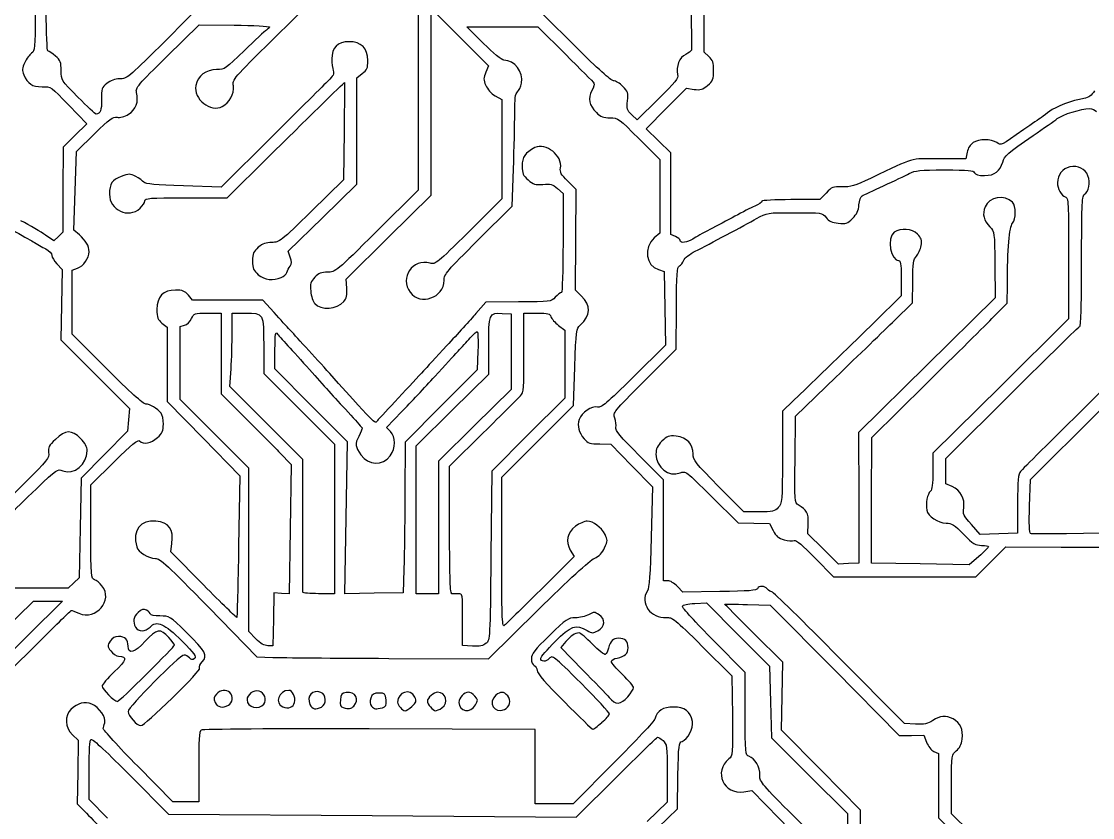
# Model space of a CAD drawing. Header units: millimetres. Extents: x 0.4 to 40.2, y 255.9 to 285.8.
# Drawn here: x 14.99 to 30.63, y 266.22 to 277.84 of the extents above; entities that cross this region are included whole.
import ezdxf

# ---------------------------------------------------------------- set-up
doc = ezdxf.new("R2010")
doc.units = ezdxf.units.MM
doc.layers.add('Layer_1', color=7, linetype='CONTINUOUS')

msp = doc.modelspace()

# ---------------------------------------------------------------- linework, layer by layer
at = {"layer": 'Layer_1', "color": 7}
for points in [[(25.024753, 277.329437), (24.956893, 277.393187), (24.956192, 277.938107), (24.955492, 278.483027), (25.919751, 279.433862), (26.88401, 280.384697), (26.88401, 280.580666)], [(18.661858, 277.585204), (19.255475, 278.170905), (20.016155, 278.170905), (20.776836, 278.170905), (20.776836, 276.773429), (20.776836, 275.375953), (20.174578, 274.778397)], [(17.709276, 278.086722), (17.821477, 277.953658), (17.650216, 277.953002), (17.478954, 277.952345), (17.003947, 277.478142)], [(19.736403, 273.94585), (19.725743, 274.077293), (20.346296, 274.691392), (20.966849, 275.305491), (20.966849, 276.66741), (20.966849, 278.029279), (21.386552, 277.612311), (21.806255, 277.195343), (21.766195, 277.099463)], [(23.08532, 277.465166), (22.594857, 277.953645), (22.41764, 277.953645), (22.240424, 277.953645), (22.350005, 278.067686)], [(17.114132, 277.335695), (17.581016, 277.792377), (18.093192, 277.787677)], [(21.734248, 277.519303), (21.487622, 277.763593), (22.00793, 277.763593), (22.528237, 277.763593), (22.928333, 277.363229)], [(18.91147, 274.399879), (18.87944, 274.484749), (19.380271, 274.975658), (19.881102, 275.466567), (19.881102, 276.243538), (19.881102, 277.020509), (19.962532, 277.080709)], [(24.536178, 274.701473), (24.468318, 274.732393), (24.468318, 275.328671), (24.468318, 275.924948), (24.287401, 276.099739), (24.106483, 276.274531), (24.401081, 276.570046), (24.69568, 276.865562), (24.807156, 276.850282)], [(21.901968, 276.756482), (21.998298, 276.699642), (21.998298, 275.975957), (21.998298, 275.252273), (21.516251, 274.770784)], [(15.678216, 276.617763), (15.940403, 276.345005), (15.766431, 276.174424), (15.592459, 276.003845), (15.591978, 275.384117), (15.591496, 274.764389), (15.525046, 274.701369), (15.458596, 274.638349), (15.338271, 274.721139)], [(24.280557, 276.702749), (23.978122, 276.403336), (23.899272, 276.477756)], [(19.6962, 276.239143), (19.6877, 275.528968), (19.22198, 275.071957)], [(15.831809, 274.724758), (15.750919, 274.793708), (15.770569, 275.368135), (15.790219, 275.94256), (16.051385, 276.199151)], [(18.635115, 276.151915), (17.900179, 275.422404), (17.35026, 275.440414)], [(24.003764, 276.12848), (24.305492, 275.823386), (24.305492, 275.287248), (24.305492, 274.751108), (24.226682, 274.680888)], [(32.664583, 276.215169), (32.744863, 276.148589), (32.745963, 274.58822), (32.747063, 273.027851), (31.74395, 272.036751), (30.740837, 271.04565), (30.742037, 270.706359), (30.743237, 270.367068), (30.246328, 270.359668)], [(28.795926, 275.931774), (28.778066, 275.836564), (28.384601, 275.836564)], [(17.388248, 275.266384), (17.989721, 275.266384), (18.589339, 275.860534)], [(21.655154, 274.650711), (22.153452, 275.144265), (22.170882, 275.684709)], [(23.160925, 273.836571), (23.077705, 273.919791), (23.082205, 274.65418), (23.086705, 275.388569), (22.96472, 275.508096)], [(22.812178, 275.402489), (22.893998, 275.329449), (22.893998, 274.605788)], [(26.734601, 275.336075), (26.643431, 275.239405), (26.220887, 275.239405)], [(30.276985, 274.379777), (30.276985, 273.496627), (29.286255, 272.517721), (28.295525, 271.538816), (28.295525, 271.275275)], [(29.706952, 270.763966), (29.720522, 271.154276), (30.700609, 272.125897), (31.680696, 273.097518), (31.700656, 274.428828)], [(15.503739, 274.300036), (15.577899, 274.221426), (15.569799, 273.705703), (15.561699, 273.189981), (16.062603, 272.689843), (16.563507, 272.189706), (16.549897, 272.024833), (16.536287, 271.859959), (16.196766, 271.517015), (15.857246, 271.17407), (15.842846, 270.445134), (15.828446, 269.716197), (15.748246, 269.641277), (15.668036, 269.566357), (14.931252, 269.565947), (14.194468, 269.565536), (13.238387, 268.61598), (12.282307, 267.666426), (12.109371, 267.666426)], [(16.236709, 272.764791), (15.72817, 273.276007), (15.72817, 273.743383), (15.72817, 274.210758), (15.80421, 274.237268)], [(24.286562, 274.217136), (24.373352, 274.192266), (24.380752, 273.653271), (24.388152, 273.114278), (23.924562, 272.654202)], [(29.200233, 274.288957), (29.204833, 273.806742), (28.207962, 272.822993), (27.211091, 271.839243), (27.211399, 270.886087), (27.211707, 269.932929), (27.063974, 269.924829), (26.916242, 269.916729), (26.692116, 270.138458), (26.467989, 270.360187), (26.473989, 270.509516)], [(27.83411, 274.088589), (27.83411, 273.833531), (27.447318, 273.454935)], [(27.733106, 273.474735), (27.998543, 273.732923), (28.001043, 274.045071)], [(29.182222, 273.526835), (29.381257, 273.727835), (29.382257, 273.988271)], [(18.674206, 273.591767), (18.512344, 273.773521), (17.99879, 273.773521), (17.485237, 273.773521), (17.423037, 273.845901)], [(22.242559, 273.745785), (21.767552, 273.744185), (21.621192, 273.575632)], [(17.702696, 273.583535), (17.899645, 273.583535), (17.899725, 272.993168), (17.899804, 272.402802), (18.245802, 272.059192)], [(18.062379, 273.305307), (18.062522, 273.583525), (18.256319, 273.583525)], [(22.324006, 273.0051), (22.324006, 273.583563), (22.51218, 273.583563)], [(24.083924, 272.592864), (24.546504, 273.054301), (24.549004, 273.650851)], [(17.037834, 273.437419), (17.112474, 273.377899), (17.112474, 272.835629), (17.112474, 272.293359), (17.644055, 271.750917), (18.175635, 271.208475), (18.156795, 270.17703)], [(22.007374, 273.578476), (22.136814, 273.569976), (22.136506, 273.019618), (22.136198, 272.46926), (21.605767, 271.944894), (21.075335, 271.420527), (21.075335, 270.452719), (21.075335, 269.48491), (20.912476, 269.48491), (20.749616, 269.48491), (20.749889, 270.563836)], [(18.407301, 268.827807), (18.306791, 268.93074), (18.306791, 270.124182), (18.306791, 271.317618), (17.80464, 271.819218), (17.302489, 272.320819), (17.302489, 272.854232), (17.302489, 273.387645), (17.368049, 273.404105)], [(22.827992, 273.403896), (22.921162, 273.332836), (22.921162, 272.835858), (22.921162, 272.338879), (22.386674, 271.807715), (21.852186, 271.27655), (21.840326, 270.042908)], [(31.503074, 273.352706), (31.483944, 273.162526), (30.550303, 272.23983)], [(18.523095, 273.094678), (18.52397, 272.700832), (19.039693, 272.185645), (19.555415, 271.670459), (19.555415, 270.577673), (19.555415, 269.484888), (19.324697, 269.484888)], [(19.727449, 270.591886), (19.745499, 271.700307), (19.216147, 272.23401), (18.686795, 272.767712), (18.687671, 273.046688)], [(21.651083, 273.033877), (21.641183, 272.755658), (21.114014, 272.227732), (20.586846, 271.699804), (20.584146, 270.938425)], [(20.749889, 270.563836), (20.750094, 271.642782), (21.279187, 272.167827), (21.808278, 272.69287), (21.808278, 273.092303)], [(19.093949, 270.484686), (19.095249, 271.443768), (18.562984, 271.977567), (18.030719, 272.511365), (18.046479, 272.769227)], [(21.998323, 270.087133), (21.998323, 271.184604), (22.523544, 271.70798), (23.048765, 272.231356), (23.067035, 272.792089)], [(26.282831, 271.443381), (26.289331, 272.077182), (26.878499, 272.646865)], [(28.965109, 270.027929), (28.824827, 269.905784), (28.110884, 269.919354), (27.396941, 269.932924), (27.399041, 270.849615), (27.401141, 271.766308), (28.192164, 272.546071)], [(28.578734, 271.048307), (28.485534, 271.087247), (28.485534, 271.274192), (28.485534, 271.461135), (29.450312, 272.420631)], [(26.253013, 272.299474), (26.09694, 272.149731), (26.09694, 271.47734)], [(20.373645, 271.854507), (20.316445, 271.911707), (20.540422, 272.14368)], [(21.23827, 270.415697), (21.23827, 271.346469), (21.729751, 271.833934)], [(23.429238, 271.671432), (23.591648, 271.669932), (23.895504, 271.357784), (24.199359, 271.045636), (24.181129, 270.312767)], [(15.999347, 270.390012), (15.999347, 271.07424), (16.339388, 271.410735)], [(18.758385, 271.542669), (18.924971, 271.369757), (18.910401, 270.425545), (18.895831, 269.481333), (18.784529, 269.489433), (18.673227, 269.497533), (18.665727, 269.111241), (18.658227, 268.72495), (18.583047, 268.72495)], [(24.422526, 269.674961), (24.359746, 269.674961), (24.359746, 270.410283), (24.359746, 271.145604), (24.005359, 271.50229)], [(15.027545, 271.096921), (14.661156, 270.733487), (14.44572, 270.733487)], [(25.756174, 270.679305), (25.533447, 270.679305), (25.163866, 271.052525)], [(25.066791, 270.899905), (25.450585, 270.517802), (25.679853, 270.513902), (25.90912, 270.510002), (25.96233, 270.405695)], [(29.531552, 270.794952), (29.530552, 270.36712), (29.259129, 270.35932), (28.987706, 270.35152), (28.858602, 270.495087)], [(20.570576, 269.837755), (20.559716, 269.498464), (20.13457, 269.490964), (19.709425, 269.483464), (19.727449, 270.591886)], [(17.64487, 269.611957), (17.16655, 270.094533), (17.18315, 270.219689)], [(29.13987, 269.949241), (29.35934, 270.169301), (30.169702, 270.165101)], [(23.000332, 270.120546), (23.055492, 270.027066), (22.562927, 269.538259)], [(26.577004, 270.003239), (26.843373, 269.729828), (27.881895, 269.729521), (28.920417, 269.729213), (29.13987, 269.949241)], [(25.1835, 269.515761), (24.644345, 269.508961), (24.564825, 269.591961)], [(13.084036, 265.01411), (13.100836, 266.349881), (13.668065, 266.917823), (14.235294, 267.485765), (14.235294, 267.978432), (14.235294, 268.4711), (14.698315, 268.923729), (15.161336, 269.376359), (15.373597, 269.376359), (15.585857, 269.376359), (15.087007, 268.882321), (14.588157, 268.388282), (14.588157, 267.783017)], [(17.721451, 269.282304), (18.422785, 268.56401), (18.656571, 268.55501)], [(20.347871, 268.54044), (21.805383, 268.53484), (22.526461, 269.245096)], [(24.818102, 269.343726), (24.987147, 269.351826), (25.446973, 268.889368), (25.906801, 268.42691), (25.922371, 267.904088), (25.937941, 267.381267), (26.49244, 266.826923), (27.046939, 266.272579), (27.046939, 264.879393)], [(25.58793, 269.327573), (25.920471, 269.319573), (26.862158, 268.367309), (27.803843, 267.415043), (27.983061, 267.415962), (28.162278, 267.416881), (28.203228, 267.314549)], [(21.570772, 268.719509), (21.42827, 268.727709), (21.42827, 269.10824)], [(27.467141, 262.291225), (27.480741, 263.036979), (27.352052, 263.167648), (27.223362, 263.298317), (27.231762, 264.810505), (27.240162, 266.322691), (26.661788, 266.908019), (26.083412, 267.493347), (26.092812, 267.987972), (26.102212, 268.482599), (25.678837, 268.905973)], [(14.845761, 267.101444), (14.777901, 267.160444), (14.777901, 267.741089), (14.777901, 268.321735), (15.242107, 268.78121)], [(22.935439, 268.785522), (22.861309, 268.696872), (23.178448, 268.37487)], [(25.554048, 267.73073), (25.554048, 268.334378), (25.090454, 268.801375)], [(24.928134, 268.713853), (25.361506, 268.283528), (25.367506, 267.700345)], [(28.0413, 267.579552), (27.882073, 267.587752), (26.928425, 268.549902)], [(23.631268, 267.00814), (23.043781, 266.417773), (22.765331, 266.417773), (22.486881, 266.417773), (22.486881, 266.96028), (22.486881, 267.502856), (20.064343, 267.509956)], [(15.730068, 267.424276), (15.813398, 267.344646), (15.806998, 266.879917), (15.800598, 266.41519), (15.934055, 266.277499)], [(28.310559, 267.181969), (28.376949, 267.151719), (28.376949, 266.682509), (28.376949, 266.213298), (28.71624, 265.874821)], [(16.242659, 266.207145), (15.972511, 266.477672), (15.972511, 266.907522)], [(17.573945, 266.957266), (17.573945, 266.444866), (17.38398, 266.444866), (17.194038, 266.444866), (16.68504, 266.963903)], [(24.414066, 266.862713), (24.414066, 266.441258), (24.122276, 266.158322)], [(16.582734, 266.819358), (17.131212, 266.263178), (20.109283, 266.243328), (23.087354, 266.223478), (23.670243, 266.802381)], [(24.282236, 266.068684), (24.563314, 266.34272), (24.572314, 266.826974)], [(29.782214, 265.107392), (29.571263, 265.31715), (29.571263, 265.528148), (29.571263, 265.739144), (29.337888, 265.739144), (29.104512, 265.739144), (28.835737, 266.005304), (28.566961, 266.271462), (28.566961, 266.703224)], [(25.536396, 266.592093), (25.650194, 266.609153), (26.050028, 266.199635), (26.449863, 265.790119), (26.449863, 265.056805), (26.449863, 264.323491), (26.368433, 264.242061)], [(26.612635, 265.091239), (26.612635, 265.878298), (26.185893, 266.311823)]]:
    msp.add_lwpolyline(points, dxfattribs=at)
for points in [[(18.778224, 274.102531)], [(19.093326, 269.505248)], [(18.407361, 268.827881)], [(21.570786, 268.719547)], [(16.81654, 268.314098)], [(17.189975, 267.963093)], [(23.839028, 267.981055)], [(18.01, 267.857255)], [(18.526076, 267.872442)], [(18.974409, 267.897725)], [(19.367134, 267.8301)], [(19.838457, 267.844658)], [(20.255796, 267.819491)], [(20.686122, 267.839531)], [(21.123647, 267.817108)], [(21.616516, 267.861217)], [(22.038856, 267.792095)], [(23.458309, 267.603045)]]:
    msp.add_lwpolyline(points, close=True, dxfattribs=at)
for points in [[(15.372567, 277.410802), (15.358937, 277.410802), (15.348217, 277.67022), (15.348217, 277.999764)], [(24.766815, 277.997922), (24.767915, 277.697442), (24.768315, 277.439308), (24.767734, 277.424291)], [(15.185311, 277.948944), (15.185311, 277.452848), (15.181511, 277.411294), (15.133391, 277.377574)], [(18.093192, 277.787677), (18.374889, 277.785077), (18.605368, 277.773117), (18.605368, 277.761117)], [(18.564448, 277.716407), (18.541938, 277.703807), (18.396264, 277.568844), (18.240726, 277.416482)], [(18.605368, 277.761117), (18.605368, 277.749117), (18.586958, 277.728997), (18.564448, 277.716407)], [(18.080371, 276.899836), (18.068391, 276.998246), (18.075671, 277.006881), (18.661858, 277.585204)], [(19.768989, 277.546437), (19.604009, 277.546437), (19.515331, 277.457357), (19.517596, 277.293893)], [(20.043962, 277.270738), (20.043962, 277.448877), (19.946662, 277.546437), (19.768989, 277.546437)], [(22.029031, 277.275013), (22.002541, 277.275013), (21.869893, 277.384944), (21.734248, 277.519303)], [(15.133391, 277.377574), (15.104831, 277.357574), (15.060241, 277.296684), (15.034291, 277.242265)], [(15.48114, 277.336902), (15.43482, 277.377552), (15.38596, 277.410802), (15.372567, 277.410802)], [(15.56536, 277.124229), (15.56536, 277.245466), (15.55472, 277.272337), (15.48114, 277.336902)], [(17.003947, 277.478142), (16.549232, 277.024198), (16.524301, 277.003892), (16.420366, 277.00282)], [(16.665709, 276.80546), (16.648739, 276.87307), (16.684929, 276.915875), (17.114132, 277.335695)], [(18.240726, 277.416482), (17.966859, 277.148208), (17.954073, 277.139459), (17.835868, 277.139459)], [(22.928333, 277.363229), (23.148386, 277.143029), (23.336477, 276.953777), (23.346313, 276.94267)], [(23.630496, 276.976587), (23.595906, 276.976587), (23.395764, 277.155947), (23.08532, 277.465166)], [(24.686024, 277.361271), (24.596914, 277.321821), (24.538923, 277.17775), (24.567052, 277.065673)], [(24.767734, 277.424291), (24.767209, 277.409271), (24.730404, 277.380911), (24.686024, 277.361271)], [(15.034291, 277.242265), (14.994431, 277.158685), (14.992341, 277.130678), (15.020831, 277.061906)], [(19.517596, 277.293893), (19.518471, 277.231253), (19.528196, 277.154617), (19.539226, 277.123591)], [(19.962532, 277.080709), (20.033272, 277.133009), (20.043962, 277.157959), (20.043962, 277.270738)], [(22.286432, 276.94279), (22.317372, 277.107746), (22.187782, 277.275013), (22.029031, 277.275013)], [(25.092613, 277.123544), (25.092613, 277.240069), (25.080383, 277.277178), (25.024753, 277.329437)], [(15.020831, 277.061906), (15.075291, 276.930425), (15.143075, 276.886307), (15.287198, 276.888532)], [(15.811063, 276.736696), (15.566032, 276.984778), (15.56536, 276.985839), (15.56536, 277.124229)], [(17.835868, 277.139459), (17.681922, 277.139459), (17.556766, 277.043849), (17.531011, 276.906557)], [(19.539226, 277.123591), (19.554676, 277.080111), (19.537526, 277.045881), (19.464666, 276.974303)], [(21.766195, 277.099463), (21.730975, 277.015173), (21.730935, 276.992083), (21.765887, 276.908451)], [(24.567052, 277.065673), (24.580492, 277.012113), (24.535592, 276.95524), (24.280557, 276.702749)], [(25.005623, 276.908202), (25.083123, 276.973412), (25.092613, 276.996912), (25.092613, 277.123544)], [(15.287198, 276.888532), (15.415709, 276.890532), (15.416677, 276.889832), (15.678216, 276.617763)], [(16.23275, 276.93708), (16.16014, 276.87772), (16.15384, 276.85846), (16.15537, 276.700552)], [(16.420366, 277.00282), (16.347456, 277.00212), (16.285832, 276.98047), (16.23275, 276.93708)], [(17.531011, 276.906557), (17.494051, 276.709529), (17.747414, 276.508092), (17.917926, 276.598942)], [(17.917926, 276.598942), (18.027123, 276.657122), (18.09468, 276.782258), (18.080371, 276.899836)], [(18.589339, 275.860534), (19.094188, 276.36078), (19.695964, 276.949206), (19.7028, 276.949292)], [(19.464666, 276.974303), (19.412626, 276.923223), (19.03933, 276.553146), (18.635115, 276.151915)], [(19.7028, 276.949292), (19.7038, 276.949305), (19.7009, 276.629738), (19.6962, 276.239143)], [(21.765887, 276.908451), (21.788877, 276.853421), (21.846247, 276.78936), (21.901968, 276.756482)], [(22.228312, 276.812982), (22.250312, 276.831242), (22.276462, 276.889652), (22.286432, 276.94279)], [(23.346313, 276.94267), (23.356113, 276.93156), (23.342113, 276.88149), (23.315153, 276.831402)], [(23.768102, 276.893647), (23.722482, 276.939267), (23.66056, 276.976587), (23.630496, 276.976587)], [(23.835732, 276.681439), (23.849682, 276.799203), (23.843632, 276.818082), (23.768102, 276.893647)], [(24.807156, 276.850282), (24.901286, 276.837382), (24.932168, 276.846382), (25.005623, 276.908202)], [(16.07571, 276.488348), (16.06529, 276.488143), (15.9462, 276.599876), (15.811063, 276.736696)], [(16.55001, 276.488007), (16.658169, 276.551827), (16.700333, 276.667509), (16.665709, 276.80546)], [(22.188312, 276.502471), (22.188312, 276.713648), (22.197812, 276.787704), (22.228312, 276.812982)], [(23.315153, 276.831402), (23.254093, 276.718022), (23.274843, 276.618598), (23.381923, 276.511523)], [(30.498724, 276.717009), (30.33634, 276.689399), (30.078623, 276.593143), (30.002548, 276.531691)], [(30.654129, 276.828544), (30.611519, 276.756324), (30.574759, 276.729934), (30.498724, 276.717009)], [(16.15537, 276.700552), (16.15687, 276.544183), (16.13642, 276.489681), (16.07571, 276.488348)], [(23.899272, 276.477756), (23.827792, 276.545226), (23.821852, 276.564246), (23.835732, 276.681439)], [(30.109519, 276.422216), (30.186779, 276.482366), (30.465406, 276.569354), (30.580824, 276.569354)], [(30.580824, 276.569354), (30.619074, 276.569354), (30.666234, 276.550224), (30.68564, 276.526854)], [(16.051385, 276.199151), (16.271485, 276.415395), (16.323406, 276.453668), (16.381578, 276.442547)], [(16.381578, 276.442547), (16.423768, 276.434447), (16.489247, 276.452147), (16.55001, 276.488007)], [(22.170882, 275.684709), (22.180482, 275.981955), (22.188312, 276.349947), (22.188312, 276.502471)], [(23.381923, 276.511523), (23.444463, 276.448983), (23.483813, 276.433573), (23.580956, 276.433573)], [(23.580956, 276.433573), (23.699223, 276.433573), (23.709045, 276.426473), (24.003764, 276.12848)], [(29.880403, 276.440951), (29.852203, 276.422521), (29.737517, 276.343021), (29.625552, 276.264266)], [(29.760424, 276.175776), (29.91256, 276.280278), (30.069653, 276.391175), (30.109519, 276.422216)], [(30.002548, 276.531691), (29.963568, 276.500211), (29.908608, 276.459371), (29.880403, 276.440951)], [(29.625552, 276.264266), (29.280777, 276.021762), (29.294878, 276.028576), (29.228186, 276.072274)], [(29.228186, 276.072274), (29.144256, 276.127274), (28.967493, 276.127704), (28.884186, 276.073105)], [(29.314369, 275.789064), (29.335809, 275.875454), (29.383879, 275.917131), (29.760424, 276.175776)], [(22.483978, 275.998952), (22.342393, 275.925782), (22.296844, 275.860116), (22.296844, 275.729174)], [(22.857096, 275.699431), (22.892866, 275.878285), (22.641282, 276.080247), (22.483978, 275.998952)], [(28.884186, 276.073105), (28.840076, 276.044205), (28.807126, 275.991425), (28.795926, 275.931774)], [(28.384601, 275.836564), (27.94553, 275.836564), (28.046799, 275.865614), (27.386225, 275.550191)], [(29.049973, 275.592195), (29.197109, 275.592195), (29.281013, 275.654665), (29.314369, 275.789064)], [(16.654513, 275.576784), (16.568373, 275.621294), (16.555943, 275.621404), (16.443843, 275.578584)], [(22.296844, 275.729174), (22.296844, 275.6224), (22.309564, 275.593069), (22.384334, 275.527459)], [(22.96472, 275.508096), (22.86506, 275.605746), (22.845363, 275.640767), (22.857096, 275.699431)], [(27.576248, 275.442655), (27.725536, 275.510905), (27.892852, 275.590791), (27.94806, 275.620185)], [(27.94806, 275.620185), (28.03544, 275.666705), (28.102721, 275.673625), (28.467664, 275.673625)], [(28.467664, 275.673625), (28.81527, 275.673625), (28.889558, 275.666625), (28.902513, 275.632915)], [(28.902513, 275.632915), (28.913433, 275.604455), (28.957823, 275.592195), (29.049973, 275.592195)], [(30.292699, 275.716643), (30.191301, 275.697623), (30.114123, 275.598095), (30.114123, 275.486357)], [(30.560192, 275.587406), (30.515062, 275.694727), (30.420198, 275.740562), (30.292699, 275.716643)], [(16.443843, 275.578584), (16.305044, 275.525574), (16.271048, 275.474773), (16.271048, 275.320365)], [(16.773199, 275.493954), (16.758269, 275.513494), (16.704859, 275.550774), (16.654513, 275.576784)], [(17.35026, 275.440414), (16.946435, 275.453634), (16.793131, 275.467864), (16.773199, 275.493954)], [(22.384334, 275.527459), (22.460574, 275.460559), (22.488455, 275.452279), (22.601095, 275.463109)], [(22.601095, 275.463109), (22.712684, 275.473829), (22.741554, 275.465609), (22.812178, 275.402489)], [(27.386225, 275.550191), (27.154324, 275.439458), (27.093747, 275.421468), (26.970282, 275.426665)], [(30.114123, 275.486357), (30.114123, 275.401927), (30.171413, 275.296434), (30.226815, 275.27885)], [(30.503332, 275.312738), (30.571122, 275.353228), (30.600002, 275.492723), (30.560192, 275.587406)], [(16.271048, 275.320365), (16.271048, 275.086222), (16.5491, 274.95734), (16.717514, 275.113421)], [(26.970282, 275.426665), (26.836342, 275.432265), (26.819101, 275.425665), (26.734601, 275.336075)], [(27.2641, 275.296547), (27.28649, 275.308657), (27.42696, 275.374407), (27.576248, 275.442655)], [(29.458036, 275.201439), (29.339607, 275.319868), (29.11858, 275.283049), (29.057113, 275.134659)], [(30.466992, 274.344627), (30.466992, 275.106423), (30.474092, 275.295265), (30.503332, 275.312738)], [(16.717514, 275.113421), (16.755604, 275.148721), (16.786774, 275.197581), (16.786774, 275.221994)], [(16.786774, 275.221994), (16.786774, 275.261744), (16.849574, 275.266384), (17.388248, 275.266384)], [(25.696556, 275.146655), (25.640576, 275.122265), (25.509268, 275.055355), (25.404765, 274.997974)], [(25.798343, 275.215205), (25.798343, 275.201895), (25.752543, 275.171055), (25.696556, 275.146655)], [(26.220887, 275.239405), (25.988488, 275.239405), (25.798343, 275.228515), (25.798343, 275.215205)], [(27.1218, 274.965498), (27.18442, 275.028118), (27.20893, 275.079887), (27.21507, 275.162483)], [(27.21507, 275.162483), (27.21987, 275.227093), (27.24063, 275.283848), (27.2641, 275.296547)], [(29.458057, 274.895636), (29.512397, 274.956676), (29.512377, 275.147096), (29.458036, 275.201439)], [(30.226815, 275.27885), (30.274255, 275.26379), (30.276985, 275.21492), (30.276985, 274.379777)], [(14.418125, 275.04251), (14.670352, 274.902425), (15.064231, 274.678832), (15.155339, 274.624016)], [(19.22198, 275.071957), (18.768618, 274.627071), (18.753234, 274.614945), (18.642183, 274.614945)], [(25.404765, 274.997974), (25.300263, 274.940594), (25.135368, 274.852951), (25.038332, 274.803213)], [(25.721133, 274.963458), (25.874182, 275.049088), (25.875781, 275.049328), (26.276551, 275.049328)], [(26.276551, 275.049328), (26.676814, 275.049328), (26.678712, 275.04902), (26.73472, 274.978798)], [(29.057113, 275.134659), (29.013643, 275.0297), (29.037313, 274.929489), (29.126693, 274.840109)], [(15.338271, 274.721139), (15.272091, 274.766669), (15.109829, 274.860847), (14.977686, 274.93042)], [(24.825105, 274.487087), (25.029633, 274.590743), (25.538555, 274.861309), (25.721133, 274.963458)], [(26.73472, 274.978798), (26.77572, 274.927378), (26.82428, 274.904508), (26.913908, 274.894408)], [(26.913908, 274.894408), (27.024427, 274.881948), (27.045441, 274.889108), (27.1218, 274.965498)], [(29.126693, 274.840109), (29.194943, 274.771859), (29.195673, 274.766359), (29.200233, 274.288957)], [(29.382257, 273.988271), (29.384357, 274.520757), (29.411217, 274.843017), (29.458057, 274.895636)], [(15.972464, 274.478558), (15.972464, 274.562278), (15.925044, 274.645278), (15.831809, 274.724758)], [(20.174578, 274.778397), (19.57854, 274.187011), (19.571124, 274.180842), (19.456379, 274.180842)], [(21.516251, 274.770784), (21.051782, 274.306853), (21.031243, 274.290121), (20.953027, 274.311961)], [(24.226682, 274.680888), (24.069792, 274.541099), (24.1049, 274.269192), (24.286562, 274.217136)], [(24.604038, 274.642833), (24.604038, 274.658083), (24.573508, 274.684473), (24.536178, 274.701473)], [(25.038332, 274.803213), (24.941292, 274.753473), (24.829478, 274.690804), (24.789851, 274.663943)], [(27.73158, 274.762831), (27.614076, 274.680531), (27.67466, 274.343649), (27.80697, 274.343649)], [(28.069293, 274.735231), (27.987393, 274.817131), (27.827732, 274.830181), (27.73158, 274.762831)], [(28.123423, 274.568479), (28.136403, 274.648449), (28.126923, 274.677583), (28.069293, 274.735231)], [(15.155339, 274.624016), (15.209129, 274.591656), (15.29284, 274.544456), (15.341359, 274.519135)], [(15.341359, 274.519135), (15.389879, 274.493815), (15.429579, 274.451845), (15.429579, 274.425875)], [(18.444593, 274.544675), (18.372603, 274.484095), (18.361083, 274.456355), (18.361083, 274.343513)], [(18.642183, 274.614945), (18.559053, 274.614945), (18.505447, 274.595875), (18.444593, 274.544675)], [(21.156855, 274.062427), (21.156855, 274.149277), (21.198315, 274.198225), (21.655154, 274.650711)], [(22.893998, 274.605788), (22.893998, 274.198017), (22.883398, 273.882125), (22.869708, 273.882125)], [(24.789851, 274.663943), (24.711361, 274.610743), (24.604038, 274.598543), (24.604038, 274.642833)], [(28.055613, 274.414398), (28.084263, 274.445848), (28.114773, 274.515184), (28.123423, 274.568479)], [(15.429579, 274.425875), (15.429579, 274.399895), (15.462949, 274.343275), (15.503739, 274.300036)], [(15.80421, 274.237268), (15.88815, 274.266528), (15.972464, 274.387445), (15.972464, 274.478558)], [(18.90937, 274.268198), (18.9361, 274.304838), (18.93655, 274.333448), (18.91147, 274.399879)], [(20.953027, 274.311961), (20.699485, 274.382761), (20.503309, 274.097581), (20.660615, 273.886887)], [(24.656964, 274.353553), (24.669624, 274.386843), (24.744234, 274.446103), (24.825105, 274.487087)], [(28.001043, 274.045071), (28.003143, 274.312701), (28.010943, 274.365374), (28.055613, 274.414398)], [(18.361083, 274.343513), (18.361083, 274.230676), (18.372603, 274.202931), (18.444593, 274.142351)], [(18.86014, 274.177198), (18.86844, 274.201508), (18.89059, 274.242458), (18.90937, 274.268198)], [(24.549004, 273.650851), (24.551104, 274.155311), (24.557904, 274.250976), (24.592844, 274.270553)], [(24.592844, 274.270553), (24.615594, 274.283283), (24.644454, 274.320633), (24.656964, 274.353553)], [(27.80697, 274.343649), (27.82314, 274.343649), (27.83411, 274.240533), (27.83411, 274.088589)], [(30.441042, 273.389174), (30.456882, 273.394674), (30.466992, 273.767059), (30.466992, 274.344627)], [(18.444593, 274.142351), (18.535453, 274.065901), (18.664119, 274.050541), (18.778224, 274.102531)], [(18.77822, 274.102558), (18.81498, 274.119308), (18.85184, 274.152898), (18.86014, 274.177198)], [(19.269575, 274.106192), (19.208785, 274.042162), (19.200345, 274.013182), (19.210235, 273.902343)], [(19.456379, 274.180842), (19.365169, 274.180842), (19.32532, 274.164912), (19.269575, 274.106192)], [(20.660615, 273.886887), (20.811193, 273.685203), (21.156855, 273.807477), (21.156855, 274.062427)], [(17.235016, 273.918281), (17.053484, 273.918281), (16.963194, 273.824051), (16.963194, 273.634611)], [(17.423037, 273.845901), (17.372287, 273.904961), (17.337677, 273.918281), (17.235016, 273.918281)], [(19.210235, 273.902343), (19.216535, 273.831283), (19.242595, 273.75011), (19.268065, 273.721966)], [(19.693113, 273.751776), (19.735173, 273.800616), (19.744713, 273.843356), (19.736403, 273.94585)], [(19.268065, 273.721966), (19.361155, 273.619101), (19.592833, 273.635346), (19.693113, 273.751776)], [(22.781488, 273.814735), (22.718298, 273.748115), (22.712158, 273.747325), (22.242559, 273.745785)], [(22.869708, 273.882125), (22.856348, 273.882125), (22.816648, 273.851805), (22.781488, 273.814735)], [(23.146635, 273.407105), (23.300342, 273.543163), (23.305299, 273.692191), (23.160925, 273.836571)], [(16.963194, 273.634611), (16.963194, 273.516947), (16.974044, 273.488288), (17.037834, 273.437419)], [(17.469677, 273.502045), (17.504977, 273.581805), (17.509937, 273.583535), (17.702696, 273.583535)], [(18.256319, 273.583525), (18.521472, 273.583525), (18.522026, 273.582525), (18.523095, 273.094678)], [(18.903935, 273.338772), (18.866615, 273.377962), (18.763234, 273.491807), (18.674206, 273.591767)], [(21.808278, 273.092303), (21.808278, 273.567978), (21.817678, 273.590952), (22.007374, 273.578476)], [(22.51218, 273.583563), (22.676536, 273.583563), (22.702535, 273.576663), (22.71759, 273.529263)], [(17.368049, 273.404105), (17.405599, 273.413505), (17.449019, 273.455365), (17.469677, 273.502045)], [(21.621192, 273.575632), (21.540692, 273.482932), (21.350207, 273.27272), (21.19789, 273.108503)], [(22.71759, 273.529263), (22.72709, 273.499393), (22.77675, 273.442983), (22.827992, 273.403896)], [(27.447318, 273.454935), (27.103336, 273.118242), (26.738188, 272.764969), (26.253013, 272.299474)], [(26.878499, 272.646865), (27.202542, 272.960191), (27.587114, 273.332732), (27.733106, 273.474735)], [(28.192164, 272.546071), (28.627227, 272.974942), (29.072754, 273.416285), (29.182222, 273.526835)], [(18.046479, 272.769227), (18.055179, 272.91105), (18.062299, 273.152286), (18.062379, 273.305307)], [(18.687671, 273.046688), (18.688415, 273.287304), (18.693571, 273.318995), (18.725321, 273.277165)], [(18.725321, 273.277165), (18.745551, 273.250495), (18.827614, 273.158139), (18.907675, 273.071941)], [(19.487515, 272.699499), (19.275655, 272.93415), (18.960488, 273.279395), (18.903935, 273.338772)], [(21.517628, 273.198497), (21.574208, 273.260977), (21.62961, 273.312095), (21.640733, 273.312095)], [(21.640733, 273.312095), (21.651853, 273.312095), (21.656513, 273.186897), (21.651083, 273.033877)], [(23.067035, 272.792089), (23.084515, 273.328691), (23.087945, 273.355155), (23.146635, 273.407105)], [(29.450312, 272.420631), (29.980941, 272.948354), (30.426769, 273.384199), (30.441042, 273.389174)], [(21.346889, 273.01145), (21.384209, 273.05185), (21.461044, 273.136018), (21.517628, 273.198497)], [(18.907675, 273.071941), (18.987735, 272.985741), (19.132635, 272.825387), (19.229672, 272.715598)], [(21.19789, 273.108503), (21.045573, 272.944286), (20.891574, 272.777853), (20.855671, 272.738652)], [(21.021715, 272.656827), (21.163238, 272.811472), (21.309567, 272.971053), (21.346889, 273.01145)], [(22.272616, 272.374018), (22.319776, 272.422318), (22.324006, 272.474148), (22.324006, 273.0051)], [(16.800678, 272.253596), (16.765168, 272.253596), (16.564137, 272.435818), (16.236709, 272.764791)], [(19.229672, 272.715598), (19.435657, 272.482544), (19.570501, 272.334095), (19.797351, 272.090644)], [(20.196267, 272.027769), (20.136677, 271.965889), (20.228127, 271.879212), (19.487515, 272.699499)], [(20.855671, 272.738652), (20.716081, 272.586239), (20.244866, 272.078236), (20.196267, 272.027769)], [(20.540422, 272.14368), (20.66361, 272.271264), (20.880191, 272.502181), (21.021715, 272.656827)], [(23.924562, 272.654202), (23.531366, 272.263987), (23.451436, 272.196521), (23.398164, 272.20989)], [(23.650524, 272.049999), (23.621704, 272.130439), (23.626974, 272.137039), (24.083924, 272.592864)], [(21.729751, 271.833934), (22.000064, 272.10204), (22.244354, 272.345078), (22.272616, 272.374018)], [(17.024006, 272.122293), (16.969736, 272.189353), (16.860479, 272.253596), (16.800678, 272.253596)], [(23.398164, 272.20989), (23.315164, 272.23072), (23.164029, 272.12804), (23.131043, 272.028416)], [(30.550303, 272.23983), (30.0368, 271.732348), (29.597743, 271.295907), (29.574622, 271.26996)], [(17.057936, 271.961873), (17.057936, 272.027043), (17.042666, 272.09923), (17.024006, 272.122293)], [(18.245802, 272.059192), (18.4361, 271.870206), (18.666763, 271.637771), (18.758385, 271.542669)], [(19.797351, 272.090644), (19.887771, 271.993604), (19.96193, 271.907635), (19.962147, 271.899595)], [(23.131043, 272.028416), (23.098973, 271.931566), (23.122043, 271.841263), (23.202803, 271.747362)], [(23.665334, 271.913771), (23.673234, 271.943911), (23.666534, 272.005211), (23.650524, 272.049999)], [(15.849414, 271.750455), (15.718265, 271.881605), (15.628837, 271.878795), (15.481783, 271.738905)], [(16.970456, 271.763487), (17.043436, 271.830147), (17.057936, 271.863027), (17.057936, 271.961873)], [(19.962147, 271.899595), (19.962362, 271.891595), (19.938897, 271.838595), (19.909997, 271.781914)], [(24.005359, 271.50229), (23.729204, 271.780233), (23.654142, 271.871071), (23.665334, 271.913771)], [(15.481783, 271.738905), (15.385633, 271.647435), (15.37069, 271.61872), (15.381378, 271.545901)], [(15.945324, 271.572676), (15.945324, 271.630206), (15.916804, 271.68307), (15.849414, 271.750455)], [(16.339388, 271.410735), (16.599412, 271.668047), (16.686917, 271.739741), (16.711251, 271.715407)], [(16.711251, 271.715407), (16.767041, 271.659617), (16.879589, 271.680487), (16.970456, 271.763487)], [(19.909997, 271.781914), (19.854077, 271.672226), (19.858827, 271.633378), (19.943007, 271.511964)], [(20.370845, 271.500594), (20.453955, 271.612667), (20.455205, 271.77291), (20.373645, 271.854507)], [(23.202803, 271.747362), (23.258963, 271.682072), (23.286783, 271.672742), (23.429238, 271.671432)], [(24.337673, 271.71162), (24.270903, 271.64485), (24.251193, 271.601708), (24.251193, 271.522315)], [(24.547138, 271.78424), (24.436202, 271.79674), (24.415678, 271.78964), (24.337673, 271.71162)], [(24.794173, 271.526019), (24.793967, 271.671439), (24.702893, 271.766684), (24.547138, 271.78424)], [(15.589466, 271.277593), (15.749385, 271.211353), (15.945324, 271.373833), (15.945324, 271.572676)], [(15.381378, 271.545901), (15.393038, 271.466451), (15.367828, 271.434458), (15.027545, 271.096921)], [(19.943007, 271.511964), (20.051618, 271.355314), (20.259028, 271.349802), (20.370845, 271.500594)], [(24.251193, 271.522315), (24.251193, 271.331001), (24.442326, 271.18232), (24.60281, 271.248795)], [(25.163866, 271.052525), (24.823428, 271.396317), (24.794277, 271.433652), (24.794173, 271.526019)], [(26.09694, 271.47734), (26.09694, 270.824337), (26.09524, 270.803136), (26.03792, 270.742125)], [(26.328811, 270.780189), (26.278911, 270.808109), (26.276621, 270.841249), (26.282831, 271.443381)], [(15.204946, 271.018322), (15.504982, 271.306264), (15.510791, 271.310181), (15.589466, 271.277593)], [(24.60281, 271.248795), (24.68254, 271.281815), (24.68518, 271.279835), (25.066791, 270.899905)], [(28.295525, 271.275275), (28.295525, 271.085082), (28.285165, 271.003136), (28.258295, 270.980835)], [(29.574622, 271.26996), (29.540542, 271.23172), (29.532382, 271.141792), (29.531552, 270.794952)], [(14.826046, 270.648294), (14.866886, 270.691014), (15.037395, 270.857524), (15.204946, 271.018322)], [(20.584146, 270.938425), (20.582646, 270.519667), (20.576546, 270.024365), (20.570576, 269.837755)], [(28.258295, 270.980835), (28.214455, 270.944445), (28.186835, 270.800787), (28.205215, 270.70468)], [(28.745202, 270.737981), (28.766352, 270.871736), (28.698472, 270.998277), (28.578734, 271.048307)], [(26.473989, 270.509516), (26.480189, 270.663728), (26.455919, 270.709058), (26.328811, 270.780189)], [(29.721402, 270.362968), (29.703052, 270.369968), (29.698072, 270.50837), (29.706952, 270.763966)], [(26.03792, 270.742125), (25.98553, 270.686355), (25.95389, 270.679305), (25.756174, 270.679305)], [(28.205215, 270.70468), (28.222395, 270.6148), (28.370145, 270.51651), (28.488065, 270.51651)], [(28.858602, 270.495087), (28.741667, 270.625122), (28.730979, 270.648018), (28.745202, 270.737981)], [(16.949612, 270.545916), (16.720211, 270.568336), (16.603244, 270.412398), (16.668064, 270.170551)], [(17.18315, 270.219689), (17.21009, 270.422751), (17.13488, 270.527806), (16.949612, 270.545916)], [(19.093293, 269.505246), (19.092933, 269.516446), (19.093223, 269.95719), (19.093949, 270.484686)], [(23.077122, 270.468836), (22.950288, 270.371336), (22.923649, 270.250512), (23.000332, 270.120546)], [(23.247623, 270.543476), (23.207253, 270.543476), (23.130528, 270.509886), (23.077122, 270.468836)], [(23.507842, 270.347539), (23.450592, 270.458255), (23.337408, 270.543476), (23.247623, 270.543476)], [(28.488065, 270.51651), (28.567165, 270.51651), (28.608035, 270.49044), (28.743397, 270.35365)], [(16.052927, 269.688778), (16.001457, 269.705118), (15.999347, 269.732638), (15.999347, 270.390012)], [(21.2722, 269.481922), (21.24578, 269.484222), (21.23827, 269.690778), (21.23827, 270.415697)], [(23.501342, 270.155957), (23.546672, 270.256472), (23.547172, 270.271403), (23.507842, 270.347539)], [(24.181129, 270.312767), (24.167379, 269.759727), (24.153769, 269.566762), (24.125649, 269.526358)], [(25.96233, 270.405695), (26.00374, 270.324525), (26.03897, 270.295078), (26.12119, 270.27294)], [(28.743397, 270.35365), (28.883841, 270.211726), (28.917752, 270.190791), (29.007195, 270.190791)], [(30.246328, 270.359668), (29.973027, 270.355568), (29.736812, 270.357068), (29.721402, 270.362968)], [(16.668064, 270.170551), (16.688804, 270.093161), (16.837225, 270.000599), (16.940568, 270.000599)], [(18.156795, 270.17703), (18.146435, 269.609736), (18.134635, 269.141939), (18.130575, 269.137482)], [(23.349856, 270.001132), (23.422586, 270.033702), (23.466405, 270.078482), (23.501342, 270.155957)], [(26.12119, 270.27294), (26.1793, 270.25729), (26.245691, 270.25173), (26.268735, 270.26057)], [(26.268735, 270.26057), (26.297355, 270.27156), (26.395064, 270.18999), (26.577004, 270.003239)], [(29.107611, 270.170431), (29.106411, 270.159231), (29.042261, 270.095111), (28.965109, 270.027929)], [(29.007195, 270.190791), (29.063645, 270.190791), (29.108833, 270.181591), (29.107611, 270.170431)], [(30.169702, 270.165101), (30.953224, 270.161001), (30.981906, 270.162701), (31.035672, 270.216471)], [(16.940568, 270.000599), (17.008868, 270.000599), (17.119313, 269.899004), (17.721451, 269.282304)], [(21.840326, 270.042908), (21.828626, 268.826401), (21.827666, 268.808586), (21.770876, 268.760307)], [(22.034343, 269.01956), (22.004513, 268.9948), (21.998323, 269.178281), (21.998323, 270.087133)], [(22.526461, 269.245096), (22.968013, 269.680008), (23.287192, 269.973077), (23.349856, 270.001132)], [(16.161501, 269.601858), (16.131251, 269.640308), (16.082391, 269.679428), (16.052927, 269.688778)], [(24.564825, 269.591961), (24.521015, 269.637691), (24.457113, 269.674961), (24.422526, 269.674961)], [(15.82193, 269.198636), (16.079241, 269.091124), (16.329495, 269.388287), (16.161501, 269.601858)], [(18.130575, 269.137482), (18.126475, 269.132982), (17.907946, 269.346539), (17.64487, 269.611957)], [(22.562927, 269.538259), (22.292015, 269.269416), (22.054153, 269.036001), (22.034343, 269.01956)], [(24.125649, 269.526358), (24.007125, 269.356007), (24.176549, 269.116762), (24.401963, 269.136182)], [(25.736259, 269.558041), (25.725819, 269.530841), (25.59718, 269.521001), (25.1835, 269.515761)], [(25.879773, 269.552741), (25.838163, 269.602881), (25.754653, 269.605941), (25.736259, 269.558041)], [(25.944173, 269.512041), (25.927333, 269.512034), (25.898363, 269.530351), (25.879773, 269.552741)], [(19.324697, 269.484888), (19.197803, 269.484888), (19.093685, 269.494088), (19.093326, 269.505248)], [(21.3672, 269.483822), (21.33361, 269.481122), (21.29086, 269.480222), (21.2722, 269.481922)], [(21.42827, 269.10824), (21.42827, 269.486233), (21.427859, 269.488737), (21.3672, 269.483822)], [(26.928425, 268.549902), (26.403919, 269.079084), (25.961005, 269.512047), (25.944173, 269.512041)], [(15.242107, 268.78121), (15.497421, 269.033923), (15.709683, 269.240686), (15.7138, 269.240686)], [(15.7138, 269.240686), (15.7179, 269.240686), (15.76658, 269.221766), (15.82193, 269.198636)], [(16.689198, 269.211054), (16.618888, 269.145004), (16.607368, 269.077926), (16.651998, 268.994528)], [(16.811343, 269.241974), (16.764313, 269.267144), (16.743223, 269.261804), (16.689198, 269.211054)], [(16.868193, 269.185364), (16.868193, 269.199764), (16.842613, 269.225244), (16.811343, 269.241974)], [(23.421557, 269.176439), (23.352787, 269.221499), (23.344147, 269.221599), (23.268431, 269.178139)], [(25.090454, 268.801375), (24.835478, 269.058223), (24.631855, 269.283498), (24.637959, 269.301986)], [(24.637959, 269.301986), (24.644759, 269.322676), (24.714069, 269.338726), (24.818102, 269.343726)], [(25.255424, 269.332473), (25.255403, 269.334173), (25.405031, 269.331947), (25.58793, 269.327573)], [(25.678837, 268.905973), (25.44598, 269.13883), (25.255444, 269.330754), (25.255424, 269.332473)], [(16.864049, 268.998128), (16.958869, 269.099909), (17.074451, 269.049248), (17.327292, 268.795091)], [(17.008135, 269.159174), (16.931165, 269.159174), (16.868193, 269.170954), (16.868193, 269.185364)], [(17.390634, 268.92167), (17.149101, 269.158172), (17.147486, 269.159174), (17.008135, 269.159174)], [(23.074051, 269.132089), (22.966709, 269.132089), (22.944225, 269.116879), (22.696245, 268.876435)], [(23.268431, 269.178139), (23.224291, 269.152809), (23.136825, 269.132089), (23.074051, 269.132089)], [(23.402627, 268.942938), (23.508476, 269.001638), (23.517547, 269.113543), (23.421557, 269.176439)], [(24.401963, 269.136182), (24.488993, 269.143682), (24.521698, 269.117432), (24.928134, 268.713853)], [(16.651998, 268.994528), (16.688988, 268.925418), (16.798033, 268.927258), (16.864049, 268.998128)], [(17.136819, 268.846077), (17.018074, 268.981319), (16.95627, 268.971708), (16.793829, 268.792737)], [(17.626246, 268.492079), (17.709626, 268.580839), (17.675886, 268.642357), (17.390634, 268.92167)], [(22.778011, 268.785378), (23.00882, 269.017549), (23.080049, 269.042515), (23.244353, 268.948838)], [(23.13022, 268.912977), (23.0644, 268.909077), (23.007867, 268.872137), (22.935439, 268.785522)], [(23.323441, 268.748217), (23.235121, 268.839887), (23.148171, 268.914026), (23.13022, 268.912977)], [(23.244353, 268.948838), (23.320193, 268.905598), (23.334393, 268.905068), (23.402627, 268.942938)], [(16.281103, 268.791183), (16.238003, 268.725413), (16.238483, 268.717943), (16.290203, 268.648681)], [(16.401959, 268.860593), (16.351059, 268.860593), (16.311819, 268.838053), (16.281103, 268.791183)], [(16.542479, 268.719447), (16.542479, 268.815727), (16.497809, 268.860593), (16.401959, 268.860593)], [(16.793829, 268.792737), (16.638559, 268.621665), (16.542479, 268.593651), (16.542479, 268.719447)], [(16.81651, 268.314099), (17.039012, 268.536036), (17.221059, 268.724936), (17.221059, 268.733875)], [(17.221059, 268.733875), (17.221059, 268.742775), (17.183149, 268.793305), (17.136819, 268.846077)], [(17.327292, 268.795091), (17.512042, 268.609376), (17.543343, 268.565829), (17.511236, 268.539181)], [(18.583047, 268.72495), (18.531797, 268.72495), (18.475886, 268.75771), (18.407361, 268.827881)], [(21.770876, 268.760307), (21.727786, 268.723677), (21.677416, 268.713417), (21.570786, 268.719547)], [(22.696245, 268.876435), (22.474006, 268.660953), (22.432572, 268.607504), (22.432572, 268.536292)], [(22.568287, 268.543992), (22.568287, 268.560732), (22.662657, 268.669349), (22.778011, 268.785378)], [(23.511729, 268.598673), (23.496489, 268.589273), (23.411759, 268.656553), (23.323441, 268.748217)], [(23.706197, 268.833453), (23.622887, 268.833453), (23.584838, 268.796713), (23.558189, 268.690543)], [(23.844019, 268.695632), (23.844019, 268.787952), (23.798519, 268.833453), (23.706197, 268.833453)], [(16.290203, 268.648681), (16.320203, 268.608481), (16.371743, 268.574161), (16.404725, 268.572421)], [(17.360566, 268.589131), (17.296576, 268.589131), (16.542465, 267.827711), (16.542465, 267.763097)], [(17.438476, 268.548081), (17.419736, 268.570661), (17.384676, 268.589131), (17.360566, 268.589131)], [(23.157148, 268.176741), (22.749453, 268.5838), (22.740801, 268.590533), (22.693161, 268.537892)], [(23.558189, 268.690543), (23.547869, 268.649433), (23.526969, 268.608093), (23.511729, 268.598673)], [(23.685358, 268.545217), (23.801113, 268.568367), (23.844019, 268.609047), (23.844019, 268.695632)], [(16.404725, 268.572421), (16.53687, 268.565421), (16.523252, 268.516081), (16.341495, 268.343234)], [(17.511236, 268.539181), (17.480976, 268.514071), (17.465126, 268.516011), (17.438476, 268.548081)], [(17.587506, 268.399139), (17.576906, 268.416289), (17.594306, 268.458109), (17.626246, 268.492079)], [(18.656571, 268.55501), (18.785154, 268.55011), (19.546238, 268.54351), (20.347871, 268.54044)], [(22.432572, 268.536292), (22.432572, 268.486232), (22.449162, 268.445442), (22.473292, 268.436179)], [(22.473292, 268.436179), (22.495682, 268.427579), (22.514002, 268.394529), (22.514002, 268.362719)], [(22.693161, 268.537892), (22.644251, 268.483842), (22.568287, 268.487542), (22.568287, 268.543992)], [(23.599728, 268.496707), (23.599728, 268.513967), (23.638258, 268.535797), (23.685358, 268.545217)], [(23.762588, 268.304161), (23.673018, 268.392801), (23.599728, 268.479446), (23.599728, 268.496707)], [(16.341495, 268.343234), (16.243045, 268.249614), (16.1625, 268.155891), (16.1625, 268.134971)], [(16.386044, 267.910577), (16.400314, 267.910577), (16.594038, 268.092162), (16.81654, 268.314098)], [(17.189986, 267.963124), (17.443451, 268.209315), (17.599226, 268.380175), (17.587506, 268.399139)], [(22.514002, 268.362719), (22.514002, 268.324439), (22.649266, 268.169389), (22.914027, 267.904187)], [(23.178448, 268.37487), (23.352874, 268.197767), (23.52818, 268.014872), (23.568017, 267.968435)], [(23.925448, 268.110838), (23.925448, 268.128528), (23.852158, 268.215523), (23.762588, 268.304161)], [(16.1625, 268.134971), (16.1625, 268.093221), (16.344454, 267.910577), (16.386044, 267.910577)], [(20.728935, 267.975249), (20.668475, 268.107934), (20.478253, 268.051389), (20.478253, 267.900729)], [(23.572588, 267.73224), (23.572588, 267.74858), (23.385641, 267.948605), (23.157148, 268.176741)], [(23.839028, 267.981058), (23.886558, 268.034748), (23.925448, 268.093149), (23.925448, 268.110838)], [(16.730761, 267.557974), (16.754091, 267.55818), (16.960739, 267.740437), (17.189975, 267.963093)], [(17.831684, 268.019051), (17.791004, 267.974101), (17.787814, 267.952881), (17.813324, 267.896905)], [(18.029929, 268.040871), (17.980559, 268.090241), (17.886775, 268.079921), (17.831684, 268.019051)], [(18.009999, 267.857252), (18.068689, 267.888662), (18.079789, 267.991006), (18.029929, 268.040871)], [(18.454569, 268.062669), (18.375469, 268.082519), (18.279645, 268.012609), (18.279645, 267.935052)], [(18.526079, 267.872442), (18.574859, 267.931222), (18.532879, 268.043027), (18.454569, 268.062669)], [(18.887636, 268.073438), (18.745329, 268.073438), (18.675512, 267.8788), (18.801146, 267.832325)], [(18.974406, 267.897722), (18.993466, 267.973642), (18.944176, 268.073438), (18.887636, 268.073438)], [(19.358564, 268.04396), (19.238196, 268.08941), (19.14441, 267.98649), (19.198339, 267.86813)], [(19.367164, 267.830102), (19.444194, 267.871332), (19.438484, 268.013794), (19.358564, 268.04396)], [(19.726669, 268.041474), (19.660359, 268.033874), (19.649299, 268.019714), (19.642099, 267.933219)], [(19.838448, 267.844662), (19.931248, 267.937462), (19.863278, 268.057137), (19.726669, 268.041474)], [(20.087449, 267.95971), (20.069089, 267.90749), (20.071779, 267.87462), (20.096949, 267.844351)], [(20.207478, 268.03273), (20.129518, 268.03273), (20.108668, 268.02004), (20.087449, 267.95971)], [(20.310039, 267.93448), (20.302339, 268.02696), (20.296289, 268.03273), (20.207478, 268.03273)], [(20.686125, 267.839532), (20.753705, 267.897662), (20.758035, 267.911392), (20.728935, 267.975249)], [(21.062434, 268.046291), (21.009484, 268.046291), (20.912542, 267.962221), (20.912542, 267.916304)], [(21.123654, 267.817112), (21.22913, 267.890992), (21.187654, 268.046291), (21.062434, 268.046291)], [(21.514416, 268.046293), (21.452176, 268.046293), (21.373983, 267.963843), (21.373983, 267.898227)], [(21.606376, 267.990153), (21.578436, 268.021033), (21.537046, 268.046293), (21.514416, 268.046293)], [(21.616516, 267.861222), (21.653636, 267.927652), (21.652746, 267.938922), (21.606376, 267.990153)], [(21.912202, 268.001333), (21.793569, 267.89397), (21.889842, 267.734915), (22.038856, 267.792095)], [(22.086703, 267.992333), (22.030423, 268.058073), (21.977862, 268.060793), (21.912202, 268.001333)], [(22.038853, 267.792132), (22.114083, 267.821002), (22.140123, 267.92994), (22.086703, 267.992333)], [(23.568017, 267.968435), (23.662607, 267.858177), (23.733147, 267.861463), (23.839028, 267.981055)], [(15.707818, 267.795472), (15.611778, 267.705502), (15.622468, 267.527106), (15.730068, 267.424276)], [(16.013884, 267.871322), (15.907602, 267.915732), (15.81051, 267.891672), (15.707818, 267.795472)], [(16.202121, 267.598434), (16.225371, 267.677374), (16.123041, 267.825714), (16.013884, 267.871322)], [(17.813324, 267.896905), (17.846334, 267.824455), (17.920705, 267.809465), (18.01, 267.857255)], [(18.279645, 267.935052), (18.279645, 267.82627), (18.451516, 267.782603), (18.526076, 267.872442)], [(18.801146, 267.832325), (18.887716, 267.800305), (18.956472, 267.826225), (18.974409, 267.897725)], [(19.198339, 267.86813), (19.230699, 267.7971), (19.283319, 267.78525), (19.367134, 267.8301)], [(19.642099, 267.933219), (19.635699, 267.855819), (19.644699, 267.830889), (19.682819, 267.821008)], [(19.682819, 267.821008), (19.771719, 267.797968), (19.795351, 267.801558), (19.838457, 267.844658)], [(20.096949, 267.844351), (20.135269, 267.798171), (20.161099, 267.794131), (20.255796, 267.819491)], [(20.255749, 267.819492), (20.308589, 267.833642), (20.316979, 267.851422), (20.310039, 267.93448)], [(20.478253, 267.900729), (20.478253, 267.856639), (20.549073, 267.774861), (20.587252, 267.774861)], [(20.587252, 267.774861), (20.600282, 267.774861), (20.644772, 267.803961), (20.686122, 267.839531)], [(20.912542, 267.916304), (20.912542, 267.876654), (20.997212, 267.774858), (21.030187, 267.774858)], [(21.030187, 267.774858), (21.048407, 267.774858), (21.090467, 267.793868), (21.123647, 267.817108)], [(21.373983, 267.898227), (21.373983, 267.759957), (21.545327, 267.733813), (21.616516, 267.861217)], [(22.914027, 267.904187), (23.13404, 267.683806), (23.320796, 267.503495), (23.329039, 267.503495)], [(24.505382, 267.829224), (24.353392, 267.829224), (24.270859, 267.775924), (24.235285, 267.654793)], [(24.783177, 267.619), (24.753827, 267.765738), (24.669937, 267.829224), (24.505382, 267.829224)], [(16.542465, 267.763097), (16.542465, 267.698577), (16.6719, 267.557574), (16.730761, 267.557974)], [(23.458306, 267.60298), (23.521166, 267.65773), (23.572588, 267.7159), (23.572588, 267.73224)], [(24.235285, 267.654793), (24.226185, 267.623833), (23.954385, 267.332841), (23.631268, 267.00814)], [(25.367506, 267.700345), (25.373306, 267.140663), (25.371306, 267.115373), (25.317706, 267.072795)], [(25.607628, 267.110076), (25.556398, 267.126336), (25.554048, 267.153566), (25.554048, 267.73073)], [(28.589627, 267.655062), (28.484554, 267.709402), (28.398668, 267.702842), (28.292531, 267.632392)], [(28.721721, 267.362621), (28.740391, 267.501818), (28.696021, 267.600042), (28.589627, 267.655062)], [(16.68504, 266.963903), (16.405092, 267.249384), (16.178314, 267.496728), (16.181091, 267.513554)], [(16.181091, 267.513554), (16.183891, 267.530384), (16.193331, 267.568574), (16.202121, 267.598434)], [(17.607875, 267.493346), (17.582765, 267.475816), (17.573945, 267.33646), (17.573945, 266.957266)], [(20.064343, 267.509956), (18.716182, 267.513856), (17.626757, 267.506556), (17.607875, 267.493346)], [(23.329039, 267.503495), (23.337239, 267.503495), (23.395449, 267.548295), (23.458309, 267.603045)], [(24.632034, 267.327338), (24.716684, 267.354208), (24.802872, 267.520524), (24.783177, 267.619)], [(28.292531, 267.632392), (28.218151, 267.583022), (28.170021, 267.572902), (28.0413, 267.579552)], [(15.972511, 266.907522), (15.972511, 267.199458), (15.982411, 267.343496), (16.003381, 267.356456)], [(16.003381, 267.356456), (16.021981, 267.367956), (16.252337, 267.154396), (16.582734, 266.819358)], [(23.670243, 266.802381), (23.990833, 267.120779), (24.262413, 267.384524), (24.273756, 267.38848)], [(24.273756, 267.38848), (24.285096, 267.39238), (24.321306, 267.37059), (24.354226, 267.33992)], [(24.354226, 267.33992), (24.410956, 267.28707), (24.414066, 267.26226), (24.414066, 266.862713)], [(24.572314, 266.826974), (24.580514, 267.271788), (24.585414, 267.31254), (24.632034, 267.327338)], [(28.636511, 267.190443), (28.684561, 267.228763), (28.710901, 267.281983), (28.721721, 267.362621)], [(28.203228, 267.314549), (28.225818, 267.258079), (28.273928, 267.198661), (28.310559, 267.181969)], [(28.566961, 266.703224), (28.566961, 267.134047), (28.567064, 267.135105), (28.636511, 267.190443)], [(25.317706, 267.072795), (25.084391, 266.887272), (25.238966, 266.547492), (25.536396, 266.592093)], [(25.767226, 266.839095), (25.776326, 266.944746), (25.695356, 267.082233), (25.607628, 267.110076)], [(26.185893, 266.311823), (25.784797, 266.719292), (25.759634, 266.750982), (25.767226, 266.839095)], [(15.934055, 266.277499), (16.007455, 266.201769), (16.126462, 266.083755), (16.198511, 266.015247)]]:
    msp.add_open_spline(points, degree=3, dxfattribs=at)

doc.saveas('drawing.dxf')
